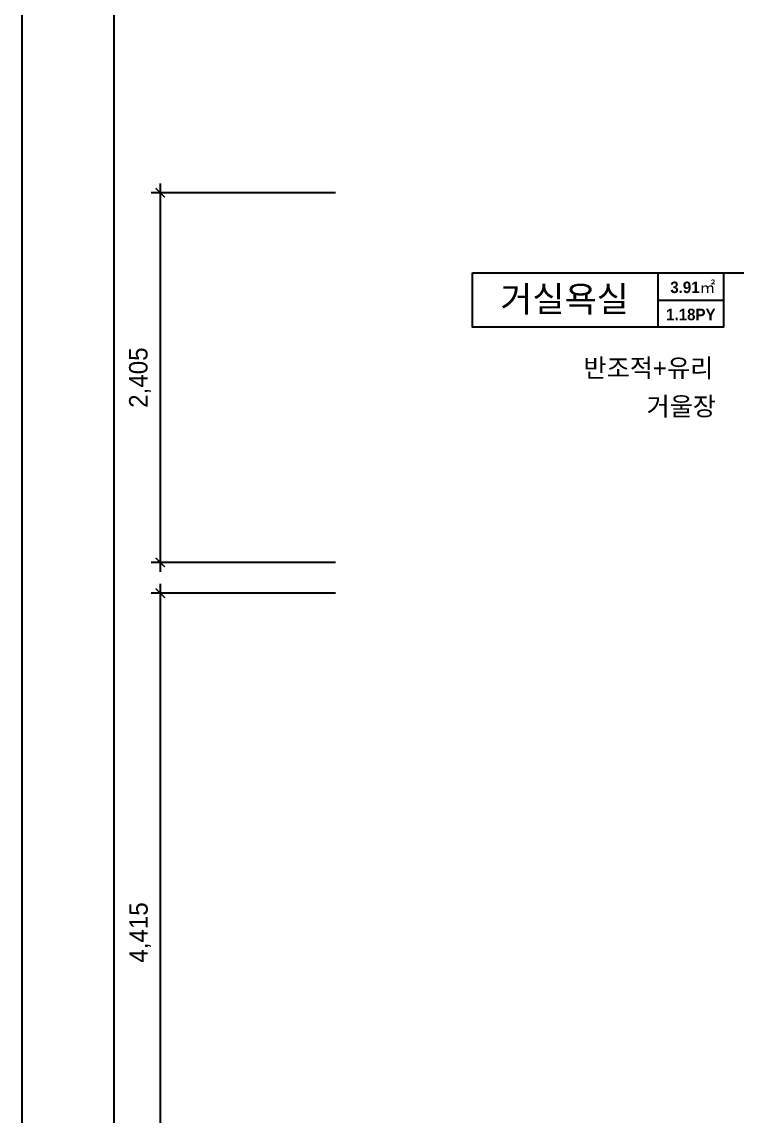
# Model space of a CAD drawing. Header units: millimetres. Extents: x 118028 to 193504, y 42792 to 96100.
# Drawn here: x 168004 to 172656, y 82098 to 89217 of the extents above; entities that cross this region are included whole.
import ezdxf
from ezdxf.enums import TextEntityAlignment as Align

# ---------------------------------------------------------------- set-up
doc = ezdxf.new("R2010")
doc.units = ezdxf.units.MM
doc.header["$LTSCALE"] = 30
doc.header["$PDMODE"] = 3
doc.layers.get('DEFPOINTS').update_dxf_attribs({"color": 248})
for name, color, linetype in [('0-ELC TEXT', 7, 'Continuous'), ('03-TEXT', 3, 'Continuous'), ('07-DIM WAL', 5, 'Continuous'), ('FORM(YOURNAME)-1', 1, 'Continuous'), ('FORM(YOURNAME)-11', 1, 'Continuous')]:
    doc.layers.add(name, color=color, linetype=linetype)
doc.styles.add('HY 울릉도 L', font='')
doc.styles.add('YOURNAME', font='HY울릉도M.TTF')
doc.styles.add('넥슨고딕', font='NEXONLv1GothicBold.ttf')
doc.styles.add('코레일둥고', font='Korail_Round_Gothic_Medium.ttf')
doc.styles.get('HY 울릉도 L').set_extended_font_data('HY울릉도L')
doc.dimstyles.new('60', dxfattribs={"dimscale": 60, "dimtxt": 2, "dimasz": 1, "dimexe": 1, "dimexo": 1, "dimgap": 1, "dimtad": 1, "dimdec": 0, "dimrnd": 0.05, "dimdsep": 46, "dimlunit": 6, "dimtxsty": 'HY 울릉도 L', "dimblk": 'ARCHTICK', "dimcen": 2.5, "dimdle": 1, "dimclrd": 133, "dimclre": 133, "dimclrt": 30, "dimadec": 0, "dimazin": 0, "dimtfac": 1, "dimtdec": 0, "dimtix": 1, "dimtmove": 2, "dimatfit": 3, "dimldrblk": 'ARCHTICK', "dimfxl": 1, "dimlwd": -1, "dimlwe": -1, "dimarcsym": 0})

# ---------------------------------------------------------------- blocks, each defined once
blk = doc.blocks.new('FORM-ELEVATION')
at = {"layer": 'DEFPOINTS', "color": 158}
for points in [[(-10309, -21692), (71691, -21692), (71691, 35708), (-10309, 35708)], [(-8309, 33708), (61071, 33708), (61071, -19692), (-8309, -19692)]]:
    blk.add_lwpolyline(points, close=True, dxfattribs=at)
at = {"layer": 'FORM(YOURNAME)-11', "color": 3, "style": 'YOURNAME'}
for tag, height, p in [('1', 451, (71041, -1219)), ('2', 451, (71041, -1863)), ('3', 451, (71041, -3150)), ('4', 451, (71041, -5081)), ('5', 515, (71041, -7398)), ('6', 515, (71041, -9650)), ('7', 515, (71041, -11903)), ('8', 515, (71041, -14155)), ('9', 515, (71041, -16408)), ('10', 515, (66791, -18596)), ('11', 515, (71041, -18660)), ('12', 515, (66791, -20848)), ('13', 515, (71041, -20848))]:
    blk.add_attdef(tag, text='', height=height, dxfattribs=at).set_placement(p, align=Align.MIDDLE_RIGHT)
blk = doc.blocks.new('_ArchTick')
at = {"color": 0, "linetype": 'ByBlock', "const_width": 0.15}
blk.add_lwpolyline([(-0.5, -0.5), (0.5, 0.5)], dxfattribs=at)
blk = doc.blocks.new('*D98')
at = {"layer": '07-DIM WAL', "color": 133, "transparency": 16777216}
for p, q in [((168904.4, 88164.8), (168904.4, 85639.8)), ((170044.4, 88104.8), (168844.4, 88104.8)), ((170044.4, 85699.8), (168844.4, 85699.8))]:
    blk.add_line(p, q, dxfattribs=at)
at = {"layer": 'DEFPOINTS', "color": 0, "transparency": 16777216}
for p in [(170104.4, 88104.8), (168904.4, 85699.8), (170104.4, 85699.8)]:
    blk.add_point(p, dxfattribs=at)
at = {"layer": '07-DIM WAL', "color": 133, "transparency": 16777216, "xscale": 60, "yscale": 60, "zscale": 60}
for p, rotation in [((168904.4, 88104.8), 90), ((168904.4, 85699.8), 270)]:
    blk.add_blockref('_ArchTick', p, dxfattribs=dict(at, rotation=rotation))
at = {"layer": '07-DIM WAL', "color": 30, "transparency": 16777216, "insert": (168772.5, 86902.3), "char_height": 120, "attachment_point": 5, "rotation": 90, "style": 'HY 울릉도 L'}
blk.add_mtext('2,405', dxfattribs=at)
blk = doc.blocks.new('*D99')
at = {"layer": '07-DIM WAL', "color": 133, "transparency": 16777216}
for p, q in [((168904.4, 85559.8), (168904.4, 81024.8)), ((170044.4, 85499.8), (168844.4, 85499.8)), ((170044.4, 81084.8), (168844.4, 81084.8))]:
    blk.add_line(p, q, dxfattribs=at)
at = {"layer": 'DEFPOINTS', "color": 0, "transparency": 16777216}
for p in [(170104.4, 85499.8), (168904.4, 81084.8), (170104.4, 81084.8)]:
    blk.add_point(p, dxfattribs=at)
at = {"layer": '07-DIM WAL', "color": 133, "transparency": 16777216, "xscale": 60, "yscale": 60, "zscale": 60}
for p, rotation in [((168904.4, 85499.8), 90), ((168904.4, 81084.8), 270)]:
    blk.add_blockref('_ArchTick', p, dxfattribs=dict(at, rotation=rotation))
at = {"layer": '07-DIM WAL', "color": 30, "transparency": 16777216, "insert": (168773.8, 83292.3), "char_height": 120, "attachment_point": 5, "rotation": 90, "style": 'HY 울릉도 L'}
blk.add_mtext('4,415', dxfattribs=at)

msp = doc.modelspace()

# ---------------------------------------------------------------- linework, layer by layer
at = {"layer": '0-ELC TEXT'}
for p, q in [((172142.1, 87230.4), (172142.1, 87584.2)), ((172566.8, 87584.2), (173309.5, 87584.2)), ((172142.1, 87407.3), (172566.8, 87407.3))]:
    msp.add_line(p, q, dxfattribs=at)
msp.add_lwpolyline([(170934.9, 87584.2), (172566.8, 87584.2), (172566.8, 87230.4), (170934.9, 87230.4)], close=True, dxfattribs=at)

# ---------------------------------------------------------------- block references
at = {"layer": 'FORM(YOURNAME)-1', "xscale": 0.3, "yscale": 0.3, "zscale": 0.3}
msp.add_blockref('FORM-ELEVATION', (171097, 84487.8), dxfattribs=at)

# ---------------------------------------------------------------- texts
at = {"layer": '0-ELC TEXT', "style": '코레일둥고'}
for s, p in [('반조적+유리', (171656.5, 86905.1)), ('거울장', (172066.8, 86655.4))]:
    msp.add_text(s, height=120, dxfattribs=at).set_placement(p)
at = {"layer": '03-TEXT'}
for s, height, style, p in [('거실욕실', 166.67, '코레일둥고', (171533.5, 87330.7)), ('3.91㎡', 75, '넥슨고딕', (172367.7, 87452.4)), ('1.18PY', 75, '넥슨고딕', (172354.9, 87275.5))]:
    msp.add_text(s, height=height, dxfattribs=dict(at, style=style)).set_placement(p, align=Align.CENTER)

# ---------------------------------------------------------------- dimensions: what is measured, and where the dimension line sits
at = {"layer": '07-DIM WAL'}
for base, p1, p2, picture, middle in [((168904.4, 85699.8), (170104.4, 88104.8), (170104.4, 85699.8), '*D98', (168772.5, 86902.3)), ((168904.4, 81084.8), (170104.4, 85499.8), (170104.4, 81084.8), '*D99', (168773.8, 83292.3))]:
    dim = msp.add_linear_dim(base=base, p1=p1, p2=p2, angle=90, dimstyle='60', dxfattribs=at)
    dim.commit()
    dim.dimension.update_dxf_attribs({"geometry": picture, "text_midpoint": middle})

doc.saveas('drawing.dxf')
